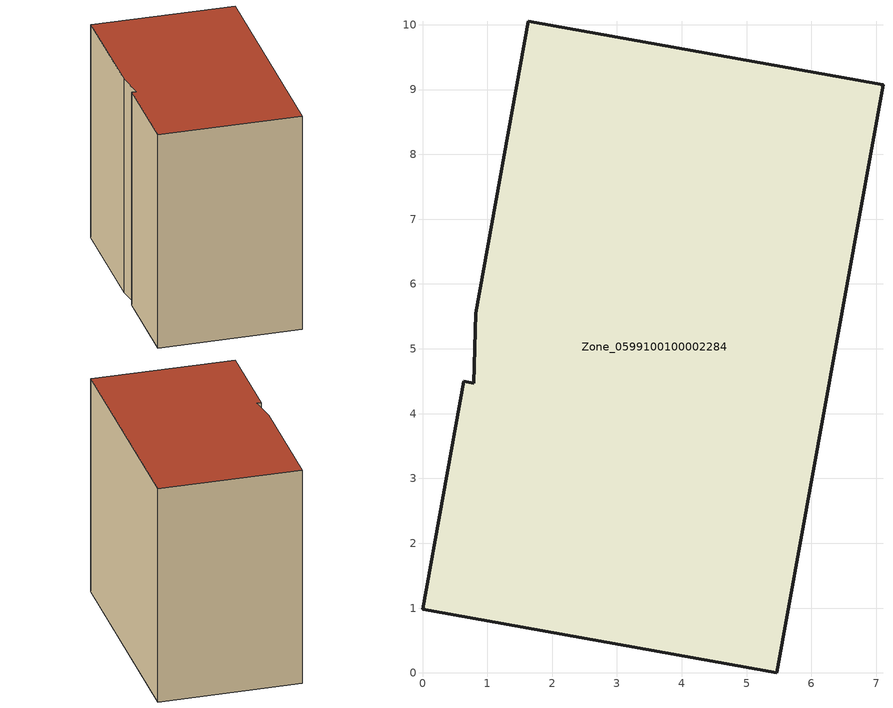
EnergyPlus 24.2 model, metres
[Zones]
Zone_0599100100002284
 floor ground (C_G): 0.79,4.47 0.82,5.55 1.64,10.06 7.1,9.08 5.46,0 0,0.99 0.63,4.5 z0
 wall outside (C_F): 0.82,5.55 0.79,4.47 0.63,4.5 0,0.99 5.46,0 7.1,9.08 1.64,10.06 0.82,5.55 z0:8.88
 roof outside (C_R): 0.63,4.5 0,0.99 5.46,0 7.1,9.08 1.64,10.06 0.82,5.55 0.79,4.47 z8.88
[BUILDING]
Pand.0599100100002284: North Axis=0; Terrain=City; Loads Convergence Tolerance Value=0.04; Temperature Convergence Tolerance Value=0.4; Solar Distribution=FullExterior; Maximum Number of Warmup Days=25; Minimum Number of Warmup Days=1
[Site:Location]
Rotterdam.The.Hague.AP_ZH_NLD Design_Conditions: Latitude=51.96; Longitude=4.45; Time Zone=1; Elevation=-4.5
[SITE:GROUNDTEMPERATURE:BUILDINGSURFACE]
18, 18, 18, 18, 18, 18, 18, 18, 18, 18, 18, 18
[MATERIAL] Thermal Absorptance=0.9; Solar Absorptance=0.7; Visible Absorptance=0.7
Name | Roughness | Thickness | Conductivity | Density | Specific Heat
G.TC.2006-2014 | MediumSmooth | 0.15 | 0.06 | 540 | 1210
F.TC.2006-2014 | Rough | 0.3 | 0.12 | 1920 | 840
R.TC.2006-2014 | MediumRough | 0.2 | 0.08 | 1500 | 1000
[CONSTRUCTION]
C_G: G.TC.2006-2014
C_F: F.TC.2006-2014
C_R: R.TC.2006-2014
[ZONE]
Zone_0599100100002284: Type=1; Multiplier=1; Ceiling Height=Autocalculate; Volume=Autocalculate; Floor Area=autocalculate; Part of Total Floor Area=Yes
[ZONEINFILTRATION:DESIGNFLOWRATE]
Infil_Zone_0599100100002284: Zone or ZoneList or Space or SpaceList=Zone_0599100100002284; Schedule=AlwaysOn; Design Flow Rate Calculation Method=Flow/Area; Flow Rate per Floor Area=0.0015; Constant Term Coefficient=1; Temperature Term Coefficient=0; Velocity Term Coefficient=0; Velocity Squared Term Coefficient=0
[HVACTEMPLATE:ZONE:IDEALLOADSAIRSYSTEM]
Zone_0599100100002284: Maximum Heating Supply Air Temperature=50; Minimum Cooling Supply Air Temperature=13; Maximum Heating Supply Air Humidity Ratio=0.0156; Minimum Cooling Supply Air Humidity Ratio=0.0077; Heating Limit=NoLimit; Cooling Limit=NoLimit; Dehumidification Control Type=ConstantSensibleHeatRatio; Cooling Sensible Heat Ratio=0.7; Dehumidification Setpoint=60; Humidification Control Type=None; Humidification Setpoint=30; Outdoor Air Method=None; Outdoor Air Flow Rate per Person=0.00944; Outdoor Air Flow Rate per Zone Floor Area=0; Outdoor Air Flow Rate per Zone=0; Demand Controlled Ventilation Type=None; Outdoor Air Economizer Type=NoEconomizer; Heat Recovery Type=None; Sensible Heat Recovery Effectiveness=0.7; Latent Heat Recovery Effectiveness=0.65
[ZONECONTROL:THERMOSTAT]
ThermostatControl_Zone_0599100100002284: Zone or ZoneList=Zone_0599100100002284; Control Type Schedule=DualSetpointControlType; Control 1=Thermostat_Zone_0599100100002284; Temperature Difference Between Cutout And Setpoint=0
[THERMOSTATSETPOINT:DUALSETPOINT]
Thermostat_Zone_0599100100002284: Heating Setpoint Temperature Schedule=HeatingSetpoint_Zone_0599100100002284; Cooling Setpoint Temperature Schedule=CoolingSetpoint_Zone_0599100100002284
[SCHEDULE:COMPACT]
HeatingSetpoint_Zone_0599100100002284: Through: 12/31, For: AllDays, Until: 24:00, 21
CoolingSetpoint_Zone_0599100100002284: Through: 12/31, For: AllDays, Until: 24:00, 24
DualSetpointControlType: Through: 12/31, For: AllDays, Until: 24:00, 4
AlwaysOn: Through: 12/31, For: AllDays, Until: 24:00, 1
